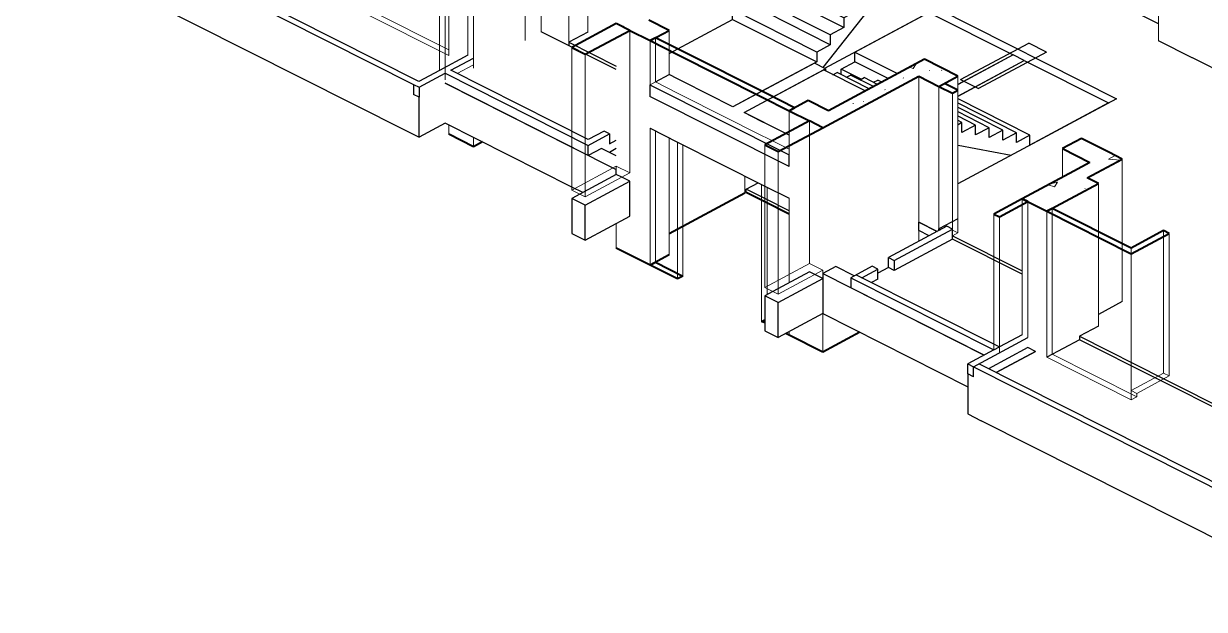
# Model space of a CAD drawing. Header units: millimetres. Extents: x 464749 to 583467, y -95146 to 240958.
# Drawn here: x 540475 to 555591, y -93525 to -86022 of the extents above; entities that cross this region are included whole.
import ezdxf

# ---------------------------------------------------------------- set-up
doc = ezdxf.new("R2010")
doc.units = ezdxf.units.MM
for name, color, linetype, lineweight in [('A-FLOR', 192, 'Continuous', 35), ('A-FLOR-PATT', 8, 'Continuous', 30), ('A-WALL', 113, 'Continuous', 25), ('A-WALL-PATT', 111, 'Continuous', 25), ('I-WALL', 2, 'Continuous', 25), ('S-BEAM', 12, 'Continuous', 35), ('S-FNDN', 32, 'Continuous', 25)]:
    doc.layers.add(name, color=color, linetype=linetype, lineweight=lineweight)
pattern_1 = [(31.814, (556623.4, -107004.3), (1366.38, -62.228), [108.075, -1188.825]), (357.392, (556623.4, -107004.3), (-264.315, 745.909), [113.983, -1253.814]), (109.512, (556737.2, -107009.5), (1102.065, 683.67), [65.946, -725.41]), (28.481, (556623.4, -106806), (2033.095, -164.13), [168.81, -1856.88]), (102.598, (556792.8, -106819.6), (1780.53, 965.99), [96.5, -1061.49]), (355.384, (556623.4, -106806), (1780.54, 965.965), [169.98, -1869.73]), (11.3, (556813.9, -106855.55), (1137.108, -399.254), [136.02, -1496.243]), (340.653, (556813.9, -106855.55), (463.517, 719.09), [100.43, -1104.733]), (57.195, (556908.6, -106888.8), (1600.62, 319.844), [71.294, -784.24]), (21.773, (556623.38, -107004.3), (23.166, 330.112), [4.296, -1056.795, -2168.566]), (21.773, (556623.38, -107004.3), (23.166, 330.112), [-1061.092, 4.296, -1086.089, -1078.18]), (21.773, (556623.38, -107004.3), (23.166, 330.112), [-2151.477, 4.296, -1073.883]), (3.92, (556623.4, -107004.3), (501.1507, 391.1115), [4.998, -718.179, 4.998, -1678.943]), (3.92, (556623.4, -107004.3), (501.1507, 391.1115), [-728.174, -1200.928, 4.998, -473.018]), (341.653, (556198.57, -107004.3), (1016.9317, -22.37), [4.469, -418.707, 4.469, -3067.788]), (341.653, (556198.57, -107004.3), (1016.9317, -22.37), [-427.645, -1315.84, 4.469, -1747.479]), (334.499, (556008.07, -107004.3), (1110.97, 99.265), [4.108, -501.628, 4.108, -1945.7]), (334.499, (556008.07, -107004.3), (1110.97, 99.265), [-509.844, -801.958, 4.108, -1139.634])]

# ---------------------------------------------------------------- blocks, each defined once
blk = doc.blocks.new('Floors 13 - Floors 1-2398521-2nd floor')
at = {"layer": 'A-FLOR', "lineweight": 30}
for p, q in [((503595, -86739), (504466, -86272)), ((504692, -86386), (504466, -86272)), ((504692, -86386), (503822, -86853)), ((503561, -86950), (504410, -86493)), ((504410, -86493), (505488, -87038)), ((501193, -86962), (501838, -86616)), ((502372, -86885), (501838, -86616)), ((501959, -86677), (502012, -86648)), ((502425, -86857), (502012, -86648)), ((502133, -86709), (502186, -86681)), ((502479, -86828), (502186, -86681)), ((502307, -86742), (502360, -86713)), ((502532, -86800), (502360, -86713)), ((502481, -86774), (502534, -86745)), ((502585, -86771), (502534, -86745)), ((503595, -86739), (503822, -86853)), ((500823, -87160), (501047, -87040)), ((501047, -87040), (501117, -87003)), ((501117, -87003), (501193, -86962)), ((504482, -87452), (503561, -86987)), ((504308, -87420), (503561, -87042)), ((505488, -87038), (504482, -87578)), ((501047, -87274), (500823, -87160)), ((504134, -87387), (503561, -87098)), ((503960, -87355), (503561, -87153)), ((503786, -87322), (503561, -87208)), ((501117, -87309), (501047, -87274)), ((501358, -87430), (501117, -87309)), ((503612, -87290), (503561, -87264)), ((503612, -87290), (503561, -87317)), ((503612, -87416), (503612, -87290)), ((503786, -87322), (503612, -87416)), ((503786, -87448), (503786, -87322)), ((503960, -87355), (503786, -87448)), ((503960, -87480), (503960, -87355)), ((501399, -87451), (501358, -87430)), ((504134, -87387), (503960, -87480)), ((504134, -87513), (504134, -87387)), ((504308, -87420), (504134, -87513)), ((504308, -87545), (504308, -87420)), ((504482, -87452), (504308, -87545)), ((504482, -87578), (504482, -87452)), ((503561, -87579), (504243, -87707))]:
    blk.add_line(p, q, dxfattribs=at)
blk = doc.blocks.new('Floors 12 - Floors 1-2399531-2nd floor')
at = {"layer": 'A-FLOR', "lineweight": 30}
for p, q in [((502241, -86387), (503189, -85878)), ((503189, -85878), (504266, -86421)), ((502241, -86513), (502241, -86387)), ((502241, -86387), (502787, -86663)), ((504266, -86421), (503561, -86800)), ((502067, -86606), (502241, -86513)), ((502067, -86676), (502067, -86606)), ((502320, -86734), (502067, -86606)), ((502666, -86727), (502241, -86513)), ((500849, -88142), (501003, -88060)), ((500849, -88184), (500849, -88142)), ((501047, -88242), (500849, -88142)), ((501088, -88263), (501047, -88242)), ((501399, -88420), (501088, -88263))]:
    blk.add_line(p, q, dxfattribs=at)
at = {"layer": 'A-FLOR', "lineweight": 40}
for p, q in [((501047, -88284), (500849, -88184)), ((501088, -88304), (501047, -88284)), ((501399, -88461), (501088, -88304))]:
    blk.add_line(p, q, dxfattribs=at)
blk = doc.blocks.new('Floors 3 - Floors 1-2403110-2nd floor')
at = {"layer": 'A-FLOR-PATT', "lineweight": 9}
h = blk.add_hatch(dxfattribs=at)
h.set_pattern_fill('FP_103', color=256, style=0, pattern_type=2)
h.set_pattern_definition([(31.814, (507747.7, -107004.3), (1366.38, -62.228), [108.075, -1188.825]), (357.392, (507747.7, -107004.3), (-264.315, 745.909), [113.983, -1253.814]), (109.512, (507861.5, -107009.5), (1102.065, 683.67), [65.946, -725.41]), (28.481, (507747.7, -106806), (2033.095, -164.13), [168.81, -1856.88]), (102.598, (507917, -106819.6), (1780.53, 965.99), [96.5, -1061.49]), (355.384, (507747.7, -106806), (1780.54, 965.965), [169.98, -1869.73]), (11.3, (507938.17, -106855.55), (1137.108, -399.254), [136.02, -1496.243]), (340.653, (507938.2, -106855.55), (463.517, 719.09), [100.43, -1104.733]), (57.195, (508032.9, -106888.8), (1600.62, 319.844), [71.294, -784.24]), (21.773, (507747.67, -107004.3), (23.166, 330.112), [4.296, -1056.795, -2168.566]), (21.773, (507747.67, -107004.3), (23.166, 330.112), [-1061.092, 4.296, -1086.089, -1078.18]), (21.773, (507747.67, -107004.3), (23.166, 330.112), [-2151.477, 4.296, -1073.883]), (3.92, (507747.67, -107004.3), (501.1507, 391.1115), [4.998, -718.179, 4.998, -1678.943]), (3.92, (507747.67, -107004.3), (501.1507, 391.1115), [-728.174, -1200.928, 4.998, -473.018]), (341.653, (507322.85, -107004.3), (1016.9317, -22.37), [4.469, -418.707, 4.469, -3067.788]), (341.653, (507322.85, -107004.3), (1016.9317, -22.37), [-427.645, -1315.84, 4.469, -1747.479]), (334.499, (507132.35, -107004.3), (1110.97, 99.265), [4.108, -501.628, 4.108, -1945.7]), (334.499, (507132.35, -107004.3), (1110.97, 99.265), [-509.844, -801.958, 4.108, -1139.634])])
h.paths.add_polyline_path([(502448, -85572), (502775, -85396), (501697, -84853), (501371, -85028), (502101, -85396)], flags=0)
at = {"layer": 'A-FLOR', "lineweight": 40}
for p, q in [((501697, -84853), (501371, -85028)), ((502775, -85396), (501697, -84853)), ((501371, -85028), (502448, -85572)), ((502448, -85572), (502775, -85396))]:
    blk.add_line(p, q, dxfattribs=at)
at = {"layer": 'A-FLOR', "lineweight": 30}
for p, q in [((501197, -85185), (501371, -85091)), ((501371, -85091), (501371, -85028)), ((502448, -85635), (501371, -85091)), ((501197, -85311), (501197, -85185)), ((502274, -85728), (501197, -85185)), ((501023, -85404), (501197, -85311)), ((501023, -85530), (501023, -85404)), ((502100, -85947), (501023, -85404)), ((502274, -85854), (501197, -85311)), ((501833, -86583), (502775, -85396)), ((500849, -85623), (501023, -85530)), ((502100, -86073), (501023, -85530)), ((500849, -85749), (500849, -85623)), ((501926, -86167), (500849, -85623)), ((502448, -85635), (502274, -85728)), ((502448, -85572), (502448, -85635)), ((500675, -85843), (500849, -85749)), ((500675, -85969), (500675, -85843)), ((501752, -86386), (500675, -85843)), ((501926, -86293), (500849, -85749)), ((502274, -85854), (502100, -85947)), ((502274, -85728), (502274, -85854)), ((499973, -86346), (500675, -85969)), ((500675, -85969), (501752, -86512)), ((502100, -85947), (502100, -86073)), ((502100, -86073), (501926, -86167)), ((501926, -86293), (501752, -86386)), ((501926, -86167), (501926, -86293)), ((499862, -86406), (499973, -86346)), ((501752, -86386), (501752, -86512)), ((501752, -86512), (501050, -86889)), ((501050, -86889), (500680, -87088))]:
    blk.add_line(p, q, dxfattribs=at)

msp = doc.modelspace()

# ---------------------------------------------------------------- hatches: boundary and pattern name
at = {"layer": 'A-WALL-PATT', "lineweight": 9}
h = msp.add_hatch(dxfattribs=at)
h.set_pattern_fill('FP_103', color=256, style=0, pattern_type=2)
h.set_pattern_definition(pattern_1)
h.paths.add_polyline_path([(548494, -86239.7), (548737.6, -86108.9), (548306.1, -85891.2), (548062.6, -86022.1), (548478.5, -86231.9)], flags=0)
h = msp.add_hatch(dxfattribs=at)
h.set_pattern_fill('FP_103', color=256, style=0, pattern_type=2)
h.set_pattern_definition(pattern_1)
h.paths.add_polyline_path([(550949.9, -87224.9), (551934.7, -86696), (551762.4, -86609), (550777.5, -87138)], flags=0)
h = msp.add_hatch(dxfattribs=at)
h.set_pattern_fill('FP_103', color=256, style=0, pattern_type=2)
h.set_pattern_definition(pattern_1)
h.paths.add_polyline_path([(552192.8, -86826.2), (552436.4, -86695.3), (552006, -86478.2), (551762.4, -86609), (552192.8, -86826.1)], flags=0)
h = msp.add_hatch(dxfattribs=at)
h.set_pattern_fill('FP_103', color=256, style=0, pattern_type=2)
h.set_pattern_definition(pattern_1)
h.paths.add_polyline_path([(554090.5, -87997.8), (554539.8, -87756.5), (554367.5, -87669.5), (553918.4, -87910.9)], flags=0)
h = msp.add_hatch(dxfattribs=at)
h.set_pattern_fill('FP_103', color=256, style=0, pattern_type=2)
h.set_pattern_definition(pattern_1)
h.paths.add_polyline_path([(553573.2, -88425.4), (554234.3, -88070.3), (553918.4, -87910.9), (553257.2, -88266), (553573.1, -88425.4)], flags=0)

# ---------------------------------------------------------------- linework, layer by layer
at = {"layer": 'A-FLOR', "lineweight": 30}
for p, q in [((540474.9, -84282.9), (545466.4, -86801.1)), ((545536, -86763.7), (540544.5, -84245.5)), ((550731, -86594.2), (552165.6, -85823.7)), ((552165.6, -85823.7), (554464.7, -86983.5)), ((548062.6, -86611.1), (547100.9, -86126)), ((547696.4, -86130), (547452.9, -86260.9)), ((547452.9, -86260.9), (548062.6, -86568.5)), ((547452.9, -86260.9), (547452.9, -86303.6)), ((555436.2, -86461.7), (555004.9, -86244.1)), ((546162.3, -86427.3), (545800.2, -86621.7)), ((553142.1, -86421.1), (552436.4, -86800.2)), ((553285.5, -86493.5), (553142.1, -86421.1)), ((555436.6, -86461.4), (555436.2, -86461.7)), ((559029.8, -88274.1), (555436.6, -86461.4)), ((545942, -86620.4), (546234.1, -86463.5)), ((550599.1, -86527.7), (549555.6, -87088.1)), ((549923.2, -87040.1), (550742.5, -86600)), ((550742.5, -86600), (550599.1, -86527.7)), ((550742.5, -86600), (550742.5, -86630.1)), ((552436.4, -86949.6), (553285.5, -86493.5)), ((545799.5, -86622.2), (545536, -86763.7)), ((545538.1, -86837.3), (545872, -86658)), ((545872.4, -86657.7), (547703.8, -87581.6)), ((547701.5, -87508), (545942, -86620.3)), ((545466.3, -86801.1), (545538.1, -86837.3)), ((545466.3, -86801.1), (545466.3, -86929.2)), ((545538.1, -86837.3), (545538.1, -86965.4)), ((547703.8, -87709.7), (545872.4, -86785.8)), ((548493.6, -86806.2), (550274.8, -87704.7)), ((548493.6, -86806.2), (548493.6, -86955.6)), ((545538.1, -86965.4), (545466.3, -86929.2)), ((550274.8, -87854.2), (548493.6, -86955.6)), ((549699, -87160.5), (549923.2, -87040.1)), ((554464.7, -86983.5), (552436.4, -88072.9)), ((547904.9, -87398.8), (547701.5, -87508)), ((547703.8, -87581.6), (547976.7, -87435)), ((547976.7, -87435), (547904.9, -87398.8)), ((547976.7, -87435), (547976.7, -87563.1)), ((547976.7, -87563.1), (548062.6, -87517)), ((547703.8, -87709.7), (547703.8, -87581.6)), ((547870.7, -87620), (547703.8, -87709.7)), ((548062.6, -87623.7), (547973.2, -87671.7)), ((550274.8, -87854.2), (550274.8, -87704.7)), ((551934.7, -88564.6), (551934.4, -88564.8)), ((551934.4, -88564.8), (552170.2, -88683.7)), ((551934.4, -88671.5), (551934.4, -88564.8)), ((552170.6, -88683.6), (551934.7, -88564.6)), ((552434.9, -88522.1), (552192.8, -88652.1)), ((552293.5, -88617.5), (551546.8, -89018.6)), ((551618.6, -89054.8), (552365.3, -88653.8)), ((552067.8, -88738.8), (551934.4, -88671.5)), ((552192.8, -88652.1), (552211.5, -88661.6)), ((552192.8, -88671.6), (552192.8, -88652.1)), ((552365.3, -88653.8), (552293.5, -88617.5)), ((552365.3, -88781.8), (552365.3, -88653.8)), ((552365.3, -88781.8), (551618.6, -89182.9)), ((552365.3, -88739.1), (553257.2, -89189.1)), ((553257.2, -89231.8), (552365.3, -88781.8)), ((551546.8, -89018.6), (551618.6, -89054.8)), ((551546.8, -89146.7), (551546.8, -89018.6)), ((551338, -89130.8), (551065.1, -89277.4)), ((551206.5, -89276.2), (551409.8, -89167)), ((551409.8, -89167), (551338, -89130.8)), ((551546.8, -89146.7), (551409.8, -89220.3)), ((551409.8, -89295.1), (551409.8, -89167)), ((551618.6, -89182.9), (551546.8, -89146.7)), ((551618.6, -89054.8), (551618.6, -89182.9)), ((551065.1, -89277.4), (552896.4, -90201.2)), ((551065.1, -89277.4), (551065.1, -89405.4)), ((551134.7, -89240), (552966, -90163.9)), ((551409.8, -89295.1), (551329.4, -89338.2)), ((552773.5, -90267.3), (551065.1, -89405.4)), ((554539.8, -89582.4), (554234.3, -89746.5)), ((554234.3, -89896.3), (553990.7, -90027.1)), ((552633.9, -90417), (553329.8, -90043.2)), ((553258, -90007), (552966.3, -90163.7)), ((553991.5, -90070.2), (553574, -90294.5)), ((553990.7, -90027.1), (555071.8, -90572.5)), ((553990.7, -90027.1), (553990.7, -90069.8)), ((558077.5, -92131.5), (553991.5, -90070.2)), ((552896.3, -90201.3), (552562.1, -90380.8)), ((553329.8, -90171.3), (552826.5, -90441.6)), ((552896.4, -90201.2), (552966, -90163.9)), ((553430.4, -90222), (552927, -90492.4)), ((552562.1, -90380.8), (552633.9, -90417)), ((552562.1, -90508.9), (552562.1, -90380.8)), ((557695.1, -92897.8), (552703.5, -90379.6)), ((552633.9, -90545.1), (552562.1, -90508.9)), ((552633.9, -90545.1), (552633.9, -90417)), ((552634, -90417), (557625.5, -92935.1)), ((552634, -90545.1), (552634, -90417)), ((555071.8, -90572.5), (557480.4, -91787.6))]:
    msp.add_line(p, q, dxfattribs=at)
at = {"layer": 'A-WALL', "lineweight": 40}
for p, q in [((548234.9, -86109), (548062.6, -86022.1)), ((550706.3, -87355.8), (550533.9, -87268.8))]:
    msp.add_line(p, q, dxfattribs=at)
at = {"layer": 'I-WALL', "lineweight": 18}
for p, q in [((546163, -84687.1), (546163, -86427.7)), ((546234.8, -86549.3), (546234.8, -84723.4)), ((545800.2, -86622.5), (545800.2, -84882)), ((545872, -84918.2), (545872, -86744.2)), ((545918.9, -86360.1), (544907.4, -85849.8)), ((544837.8, -85887.2), (545918.1, -86432.2)), ((548234.9, -87935), (548234.9, -86109)), ((548494, -86239.7), (548494, -86806.2)), ((548563.6, -86768.9), (548563.6, -86202.3)), ((547492, -88154.5), (547492, -86328.5)), ((547664.4, -86415.5), (547664.4, -88241.4)), ((546024.8, -86662.1), (546234.8, -86549.3)), ((548494, -86806.2), (548563.6, -86768.9)), ((548494, -86806.2), (548845.7, -86983.7)), ((548845.7, -86911.2), (548563.6, -86768.9)), ((548915.2, -86946.3), (548845.7, -86911.2)), ((552365.3, -88739.1), (552365.3, -86913.2)), ((552434.9, -86875.8), (552434.9, -88701.8)), ((548845.7, -86983.7), (549923.2, -87527.3)), ((549923.2, -87454.8), (548915.2, -86946.3)), ((550274.9, -87704.7), (550274.9, -87138.1)), ((548845.7, -87538.7), (548494, -87361.2)), ((548494, -87361.2), (548494, -89114.6)), ((550533.9, -87268.8), (550533.9, -89094.8)), ((548563.6, -89077.3), (548563.6, -87396.3)), ((549992.8, -87489.9), (549923.2, -87454.8)), ((550274.9, -87632.2), (549992.8, -87489.9)), ((548845.7, -89292.1), (548845.7, -87538.7)), ((548915.2, -87573.8), (548915.2, -89254.7)), ((549923.2, -87527.3), (550274.9, -87704.7)), ((549963.4, -89401.2), (549963.4, -87575.3)), ((550135.7, -87662.2), (550135.7, -89488.2)), ((548062.6, -87848), (547492, -88154.5)), ((547664.4, -88241.4), (548234.9, -87935)), ((548062.6, -87848), (548234.9, -87935)), ((550274.9, -88259.7), (549923.2, -88082.3)), ((549923.2, -88082.3), (549923.2, -89835.7)), ((549992.8, -89492.2), (549992.8, -88117.4)), ((547664.4, -88241.4), (547492, -88154.5)), ((550274.9, -89340.7), (550274.9, -88259.7)), ((553257.2, -88266), (553257.2, -90006.6)), ((553329, -90043.6), (553329, -88302.3)), ((553642.8, -90256.7), (553642.8, -88388)), ((552894.4, -90201.5), (552894.4, -88460.9)), ((552966.3, -88497.1), (552966.3, -90238.5)), ((552192.8, -88652.1), (552211.6, -88661.6)), ((552281.1, -88624.2), (552262.4, -88614.7)), ((552434.9, -88701.8), (552365.3, -88666.7)), ((552434.9, -88701.8), (552365.3, -88739.1)), ((555069.5, -88673), (555069.5, -90499)), ((555141.3, -90535.2), (555141.3, -88709.2)), ((554652.1, -90723.2), (554652.1, -88897.2)), ((554654.3, -90839.5), (554654.3, -88970.8)), ((550533.9, -89094.8), (549963.4, -89401.2)), ((550135.7, -89488.2), (550706.3, -89181.7)), ((550533.9, -89094.8), (550706.3, -89181.7)), ((550135.7, -89488.2), (549963.4, -89401.2)), ((550274.9, -90013.1), (550274.9, -89968.4)), ((553573.2, -90294.1), (553642.8, -90256.7)), ((553573.2, -90294.1), (554654.3, -90839.5)), ((554723.9, -90802.1), (553642.8, -90256.7)), ((555069.5, -90499), (554652.1, -90723.2)), ((554723.9, -90759.4), (555141.3, -90535.2)), ((555069.5, -90499), (555141.3, -90535.2)), ((554723.9, -90759.4), (554652.1, -90723.2)), ((554723.9, -90802.1), (554654.3, -90839.5)), ((554723.9, -90759.4), (554723.9, -90802.1))]:
    msp.add_line(p, q, dxfattribs=at)
at = {"layer": 'I-WALL', "lineweight": 40}
for p, q in [((548062.6, -86022.1), (547492, -86328.5)), ((547664.4, -86415.5), (548234.9, -86109)), ((548563.6, -86202.3), (548494, -86239.7)), ((548494, -86239.7), (548845.7, -86417.1)), ((548915.2, -86379.7), (548563.6, -86202.3)), ((547492, -86328.5), (547664.4, -86415.5)), ((548845.7, -86417.1), (549923.2, -86960.7)), ((549992.8, -86923.3), (548915.2, -86379.7)), ((552192.8, -86826.1), (552365.3, -86913.2)), ((552434.9, -86875.8), (552262.4, -86788.8)), ((552365.3, -86913.2), (552434.9, -86875.8)), ((549923.2, -86960.7), (550274.9, -87138.1)), ((550344.5, -87100.7), (549992.8, -86923.3)), ((550274.9, -87138.1), (550344.5, -87100.7)), ((550533.9, -87268.8), (549963.4, -87575.3)), ((550135.7, -87662.2), (550706.3, -87355.8)), ((549963.4, -87575.3), (550135.7, -87662.2)), ((553257.2, -88266), (552894.4, -88460.9)), ((553329, -88302.3), (553257.2, -88266)), ((552966.3, -88497.1), (553329, -88302.3)), ((553642.8, -88388), (553573.2, -88425.4)), ((553573.2, -88425.4), (554654.3, -88970.8)), ((554652.1, -88897.2), (553642.8, -88388)), ((552894.4, -88460.9), (552966.3, -88497.1)), ((555069.5, -88673), (554652.1, -88897.2)), ((554654.3, -88970.8), (555141.3, -88709.2)), ((555141.3, -88709.2), (555069.5, -88673)), ((548494, -89114.6), (548563.6, -89077.3)), ((548845.7, -89292.1), (548494, -89114.6)), ((548563.6, -89077.3), (548915.2, -89254.7)), ((548915.2, -89254.7), (548845.7, -89292.1)), ((549923.2, -89835.7), (549963.4, -89814.1)), ((549963.4, -89855.9), (549923.2, -89835.7)), ((550274.9, -90013.1), (550232, -89991.5))]:
    msp.add_line(p, q, dxfattribs=at)
at = {"layer": 'S-BEAM', "lineweight": 30}
for p, q in [((540575.4, -84974), (545365.8, -87390.7)), ((555005.4, -86026.8), (553777.2, -85407.3)), ((548563.6, -86768.9), (548737.6, -86675.4)), ((548845.7, -86729.9), (548737.6, -86675.4)), ((548915.2, -86765.1), (548845.7, -86729.9)), ((549555.6, -87088.1), (548915.2, -86765.1)), ((545872.3, -86785.8), (547492, -87602.9)), ((545538.2, -87477.6), (545538.2, -86965.3)), ((549923.2, -87273.6), (549699, -87160.5)), ((545872.4, -87298.2), (545538.2, -87477.6)), ((547492, -88115.2), (545872.3, -87298.1)), ((548494, -87361.2), (548845.7, -87538.7)), ((549992.8, -87308.7), (549923.2, -87273.6)), ((550233.6, -87430.2), (549992.8, -87308.7)), ((545365.8, -87390.7), (545538.2, -87477.6)), ((550274.9, -87451), (550233.6, -87430.2)), ((547492, -87602.9), (548062.5, -87890.7)), ((548062.6, -87716.8), (547870.7, -87620)), ((548845.7, -87538.7), (549963.4, -88102.5)), ((548062.6, -87954.7), (547594.5, -88206.2)), ((548062.5, -87954.8), (548062.5, -87890.7)), ((548132.4, -87990), (548062.6, -87954.7)), ((547632.1, -88185.9), (547492, -88115.2)), ((547664.4, -88348.1), (548234.9, -88041.7)), ((548234.9, -88041.7), (548132.4, -87990)), ((548234.9, -88489.9), (548234.9, -88041.7)), ((549963.4, -88102.5), (550274.9, -88259.7)), ((547594.5, -88206.2), (547492, -88261.2)), ((547492, -88261.2), (547492, -88709.5)), ((547664.4, -88348.1), (547492, -88261.2)), ((547664.4, -88796.4), (547664.4, -88348.1)), ((547664.4, -88796.4), (548234.9, -88489.9)), ((547492, -88709.5), (547664.4, -88796.4)), ((550873.2, -89134.7), (550706.3, -89224.4)), ((551109.1, -89253.7), (550873.2, -89134.7)), ((550533.9, -89201.5), (550065.9, -89452.9)), ((550135.7, -89594.9), (550706.3, -89288.5)), ((550603.8, -89236.8), (550533.9, -89201.5)), ((550706.2, -89288.4), (550603.8, -89236.8)), ((550706.2, -89224.5), (552773.4, -90267.3)), ((550706.2, -89224.5), (550706.2, -89736.8)), ((550065.9, -89452.9), (549963.4, -89508)), ((550135.7, -89594.9), (549963.4, -89508)), ((549963.4, -89508), (549963.4, -89956.2)), ((550135.7, -90043.2), (550135.7, -89594.9)), ((550706.3, -89736.7), (550135.7, -90043.2)), ((550706.2, -89736.8), (552562.2, -90673)), ((549963.4, -89956.2), (550135.7, -90043.2)), ((552927.1, -90492.4), (553430.3, -90222)), ((553430.3, -90222), (553329, -90170.9)), ((552562.2, -90508.9), (552562.2, -91021.1)), ((552562.2, -91021.1), (552734.5, -91108.1)), ((557524.7, -93524.7), (552734.5, -91108.1))]:
    msp.add_line(p, q, dxfattribs=at)
at = {"layer": 'S-FNDN', "lineweight": 18}
for p, q in [((547101.8, -84257.8), (547101.8, -86126.5)), ((547696.4, -84304.1), (547696.4, -86130)), ((546896, -86236.9), (546896, -84368.2)), ((546896.1, -84368.3), (546896.1, -86237)), ((547452.9, -86303.6), (547452.9, -84434.9)), ((555005.4, -84417.9), (555005.4, -86243.9)), ((545918.9, -86432.6), (545918.9, -84564)), ((548737.6, -86108.9), (548737.6, -86675.4)), ((548494, -86806.4), (548494, -86239.7)), ((546234.8, -86549.3), (546234.8, -86592)), ((551934.7, -88564.6), (551934.7, -86696)), ((552436.4, -86695.3), (552436.4, -88521.3)), ((552192.8, -88671.6), (552192.8, -86826.2)), ((550274.9, -87138.1), (550274.9, -87854.1)), ((545918.9, -87438.9), (545918.9, -87321.6)), ((548494, -89114.6), (548494, -87361.2)), ((546234.8, -87481), (546234.8, -87598.3)), ((548737.6, -87484.1), (548737.6, -88983.8)), ((553772.9, -87623.3), (553772.9, -87989.1)), ((554539.8, -89582.4), (554539.8, -87756.5)), ((548062.6, -87848), (548062.6, -87954.7)), ((549706.9, -87973.1), (549706.9, -88193.3)), ((554234.3, -89896.3), (554234.3, -88070.3)), ((550274.9, -88259.7), (550274.9, -89340.7)), ((553257.2, -90006.6), (553257.2, -88266)), ((553573.2, -88425.4), (553573.2, -90294.1)), ((548062.6, -88582.5), (548062.6, -88897)), ((551934.7, -88810.2), (551934.7, -88671.7)), ((550706.3, -89224.5), (550706.3, -89181.7)), ((550706.3, -90230.7), (550706.3, -89736.8)), ((550274.9, -89968.4), (550274.9, -90013.1))]:
    msp.add_line(p, q, dxfattribs=at)
at = {"layer": 'S-FNDN', "lineweight": 40}
for p, q in [((548737.6, -86108.9), (548478.5, -85978.2)), ((548234.9, -86109), (548494, -86239.7)), ((548494, -86239.7), (548737.6, -86108.9)), ((552006, -86478.2), (550777.5, -87138)), ((552436.4, -86695.3), (552006, -86478.2)), ((550706.3, -87355.8), (551934.7, -86696)), ((551934.7, -86696), (552192.8, -86826.2)), ((552192.8, -86826.2), (552436.4, -86695.3)), ((550518.4, -87007.3), (550274.9, -87138.1)), ((550777.5, -87138), (550518.4, -87007.3)), ((550274.9, -87138.1), (550533.9, -87268.8)), ((546234.8, -87598.3), (545918.9, -87438.9)), ((554016.4, -87492.4), (553772.9, -87623.3)), ((554367.5, -87669.5), (554016.4, -87492.4)), ((546347.4, -87537.8), (546234.8, -87598.3)), ((553772.9, -87623.3), (554123.9, -87800.4)), ((554539.8, -87756.5), (554367.5, -87669.5)), ((554123.9, -87800.4), (553918.2, -87910.8)), ((554090.5, -87997.8), (554539.8, -87756.5)), ((553918.4, -87910.9), (553257.2, -88266)), ((553918.2, -87910.8), (553918.4, -87910.9)), ((553573.2, -88425.4), (554234.3, -88070.3)), ((554234.3, -88070.3), (554090.5, -87997.8)), ((549706.9, -88193.3), (548737.6, -88714)), ((553257.2, -88266), (553573.2, -88425.4)), ((548494, -89114.6), (548062.6, -88897)), ((548737.6, -88983.8), (548494, -89114.6)), ((550706.3, -90230.7), (550274.9, -90013.1)), ((551180.5, -89976), (550706.3, -90230.7))]:
    msp.add_line(p, q, dxfattribs=at)

# ---------------------------------------------------------------- block references
at = {"layer": 'A-FLOR', "lineweight": 30}
for name in ['Floors 3 - Floors 1-2403110-2nd floor', 'Floors 12 - Floors 1-2399531-2nd floor', 'Floors 13 - Floors 1-2398521-2nd floor']:
    msp.add_blockref(name, (48875.7, 0), dxfattribs=at)

doc.saveas('drawing.dxf')
